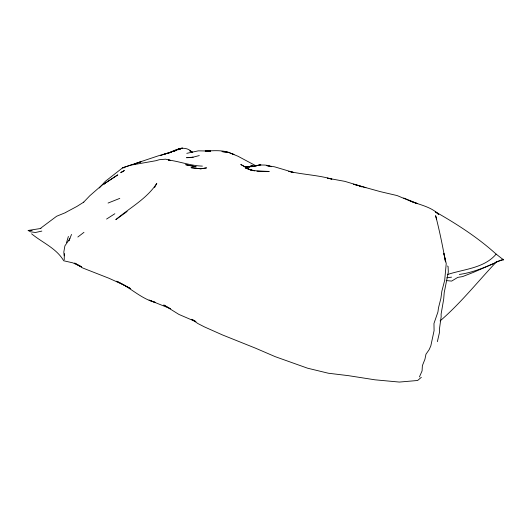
<?xml version="1.0" encoding="UTF-8"?>
<svg xmlns="http://www.w3.org/2000/svg" width="530" height="530" viewBox="0 0 530 530"><rect width="100%" height="100%" fill="white"/><g stroke="black" fill="none" stroke-linecap="round" stroke-linejoin="round"><path stroke-width="0.79" d="M64.229 259.779L64.322 253.631M437.369 341.671L439.595 331.919L439.456 328.991L441.165 316.629L441.092 314.191L443.709 299.006L444.206 292.653L448.314 272.049L448.082 266.491L447.452 265.994M66.548 242.574L68.39 236.426M69.297 239.997L71.523 234.426M68.94 240.832L69.569 239.374M419.416 376.962L422.079 370.894L422.383 365.64L424.954 359.174L425.961 354.239L429.141 349.661L430.824 345.865L434.083 330.621L433.964 323.479L437.932 311.971L438.489 307.851L440.92 298.218L441.848 291.222L444.69 280.337L446.233 263.496L443.901 253.472L445.505 261.913C442.716 246.443 439.575 230.875 435.627 215.677L436.634 219.625M154.594 187.56L156.787 183.347C146.803 198.909 129.578 207.873 115.792 219.685L127.134 211.483M69.887 238.646L64.898 245.86L63.805 252.134L64.249 255.818M99.335 187.998L105.231 181.432L122.728 167.725L159.285 155.509L171.515 152.083L167.255 153.554C175.483 150.05 184.453 144.418 192.238 152.229L189.826 150.884L192.211 151.991M497.425 261.416L503.5 259.852L496.14 254.115C484.155 268.319 463.916 269.068 447.393 274.56M83.369 202.486L89.795 195.756L101.72 185.354L117.806 174.854L106.172 182.618M440.092 320.941C460.861 303.054 477.914 281.423 496.663 261.615L494.556 263.231L473.098 272.486L462.577 276.594L457.781 277.382L451.646 281.085L446.174 280.569M421.343 377.3L417.647 380.487L399.368 382.07L375.015 379.818L348.29 375.637L328.355 373.233L307.526 368.184L275.249 356.677L255.526 348.177L222.421 334.914L204.481 326.924L197.842 323.525L191.754 319.279L195.285 321.107M105.51 183.049L104.224 184.069L105.53 183.115M77.85 237.023L83.972 232.332M40.697 228.178L56.637 216.253L65.799 212.51M179.498 149.188L182.38 147.93L175.258 150.487L180.611 148.307L178.246 149.135L180.67 148.393L179.438 149.195M106.57 219.062L114.851 213.729M83.813 202.089L76.87 206.455L66.124 212.192M179.518 149.288L181.585 148.367L177.928 149.844M163.386 154.488L174.257 151.037M165.685 153.912L167.155 153.276L164.042 154.336M108.067 203.05L119.8 198.379M175.801 150.507L173.615 151.322L175.867 150.533M160.623 155.562L162.75 154.767M191.602 157.562L193.092 157.178L186.54 157.695L191.602 157.562L199.287 155.562M459.344 274.454C474.913 272.248 488.899 265.669 503.023 259.17L503.5 259.852M41.824 231.087L35.45 232.498L30.528 231.802L28.15 230.464L40.989 228.437M186.792 153.342L198.306 150.845L210.483 151.05M446.81 277.806L451.553 277.157M124.795 167.659L122.49 167.884L130.579 165.201L155.972 160.696L159.278 159.715L165.665 159.166L169.991 160.252M28.15 230.464L32.138 230.391M210.582 151.189L205.183 151.043C213.139 150.772 221.454 149.924 229.126 152.488L222.103 151.613L229.126 152.488M256.951 171.177L269.207 171.415C262.502 171.269 255.712 171.336 249.213 169.441L252.432 170.422L250.981 170.044M202.407 166.109C190.76 165.777 179.802 161.504 168.388 159.994L169.938 160.285M249.67 167.215L245.86 166.731L251.995 166.619L247.59 166.824C255.566 166.38 263.43 163.041 271.247 166.692L266.557 165.585L274.566 166.824L293.249 172.389L288.797 171.349C303.034 174.628 317.808 175.059 331.899 179.087L327.354 178.166L344.838 181.353L365.905 187.713M253.201 170.581L254.725 170.905M358.399 185.666L353.556 184.221L380.354 191.648L397.102 195.563L413.062 202.228L417.693 203.692L403.721 198.028M252.432 170.422L245.218 167.904L250.259 169.858M359.095 185.917L361.877 186.904M254.499 166.586L250.796 165.208L253.969 166.393M246.914 168.017L248.669 168.739L240.766 164.486L246.231 167.626M195.981 321.756L178.901 314.416L163.763 305.008L170.647 308.752L149.089 300.113L155.608 302.484C140.907 298.847 130.241 287.227 116.62 281.211L130.658 288.645L123.642 284.888L108.802 278.197L82.746 267.994L74.631 263.059L81.613 266.769M232.61 153.886L234.002 154.561L228.927 152.527L237.963 156.237L256.301 166.022M410.193 200.936C419.906 204.997 431.095 206.68 438.794 214.518L435.375 211.815C456.827 224.005 477.768 237.48 496.14 254.115M81.547 266.848L72.776 262.84L63.706 260.773C56.332 248.186 42.44 242.733 31.581 233.796M121.774 172.038L120.707 172.727L124.391 170.521L121.774 172.038M138.496 162.544L134.739 163.969L140.967 161.802L138.496 162.544M259.938 164.764L254.956 166.009L260.873 164.711L259.938 164.764M206.455 167.904L200.771 168.798L191.151 167.699L200.771 168.798L206.455 167.904M196.034 166.771L185.772 164.737L196.034 166.771"/></g></svg>
